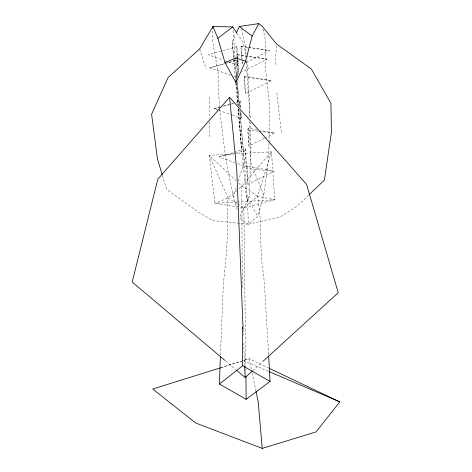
<?xml version="1.0" encoding="UTF-8"?>
<svg xmlns="http://www.w3.org/2000/svg" width="472" height="472" viewBox="0 0 472 472"><rect width="100%" height="100%" fill="white"/><g stroke="black" fill="none" stroke-linecap="round" stroke-linejoin="round"><path stroke-width="0.35" stroke-dasharray="2.36 1.77" d="M162.386 175.395L166.516 189.307L198.134 211.898L212.5 220.501L248.319 224.259L247.564 200.688L249.411 196.051L250.986 148.751L250.349 122.466M220.453 354.861L223.356 284.38L225.876 259.488L227.203 239.328L227.28 216.583L228.017 197.951L209.344 155.341L271.5 151.819L274.787 199.756L243.847 207.827L214.955 203.302L209.344 155.341L235.965 180.57M269.01 143.128L268.173 162.038L263.748 195.284L257.836 216.388L248.319 224.259L239.499 217.433L249.411 196.051M269.04 142.402L269.382 103.557L265.524 68.393L265.276 39.052L263.004 29.199M275.217 64.576L276.474 44.716M246.632 168.469L247.151 165.89L274.214 171.312L247.977 184.322L246.632 168.469L274.214 171.312M237.481 163.507L246.337 166.663L244.992 150.816L245.534 148.615L219.096 156.94L234.761 162.533M264.125 138.367L248.992 145.931L247.688 129.959L248.178 128.166L257.482 129.9M237.156 209.698L233.321 197.036L236.56 186.599M238.289 181.03L244.331 161.542L239.841 110.371M268.615 354.513L264.314 282.091L261.335 257.494L259.936 214.683L257.683 196.181L271.5 151.819L241.817 186.121L237.404 189.903M233.587 58.056L232.183 41.99L236.047 33.595M240.319 107.716L239.829 102.023L240.472 100.754L235.622 102.218M244.071 76.983L244.638 76.187L271.412 80.671L245.434 93.81L244.071 76.983L271.412 80.671M308.611 195.196L297.047 206.24L280.651 216.63L248.319 224.259M252.803 370.603L262.597 361.67M236.844 202.004L214.955 203.302L228.017 197.951L236.85 190.375M245.812 368.072L243.847 207.827L257.683 196.181L274.787 199.756L237.575 201.963M236.271 60.434L237.003 59.95L237.764 77.821L236.271 60.434L226.53 63.142M237.31 58.504L237.003 54.894L237.776 54.486L267.117 59.183L241.835 72.027M246.248 62.481L269.618 50.587L248.738 47.312M264.786 138.042L274.657 133.104L260.343 130.437M241.882 58.681L240.879 46.404L248.018 47.2M220.465 367.735L249.11 358.738L268.308 367.871M220.937 367.676L242.042 361.08M237.457 58.823L236.932 46.586L236.165 46.822L237.186 58.906M218.194 110.129L214.129 108.678L219.675 107.008M223.834 105.757L230.767 103.675M231.463 103.468L232.849 103.049M230.95 75.373L209.828 67.785L224.46 63.567M225.156 63.366L237.003 59.95M236.932 46.586L208.323 54.728L222.684 59.891M209.828 67.785L225.834 63.336M214.129 108.678L219.686 107.238M223.156 106.336L230.802 104.359M231.492 104.182L234.968 103.279M235.664 103.102L239.829 102.023M219.096 156.94L244.992 150.816M247.688 129.959L258.621 131.234M259.352 131.322L274.657 133.104M237.003 54.894L267.117 59.183M240.879 46.404L248.065 47.448M248.779 47.554L269.618 50.587M225.421 60.876L227.475 61.614M228.159 61.856L237.729 65.301L237.487 59.543M233.675 76.352L237.08 77.579M218.872 110.377L231.746 114.985M232.425 115.233L241.233 118.389L240.95 111.775M268.379 371.311L243.452 360.637L249.11 358.738L251.529 370.154M228.017 197.951L237.15 203.65M237.758 204.028L243.847 207.827M238.625 183.089L241.817 186.121L257.683 196.181M225.516 360.909L236.195 369.942M237.156 33.524L242.378 41.341L244.82 48.238L245.635 56.959M237.988 108.43L241.564 149.311L246.331 196.228L257.836 216.388M263.748 195.284L250.296 161.188L249.635 121.51M199.703 48.858L206.117 68.912M246.331 196.228L247.564 200.688L239.776 110.336M241.552 28.733L245.104 44.48L246.095 53.956M252.131 373.01L255.907 390.846M233.321 197.036L226.761 164.474L222.914 137.199L219.338 106.625L217.946 71.372L212.837 42.397L212.105 30.326M232.183 41.99L234.177 59.147M276.863 93.102L281.536 133.729M234.26 59.873L235.646 72.21M246.779 60.51L247.617 68.523L249.127 95.863L249.564 117.847M239.481 106.725L237.133 82.895M236.147 72.853L234.997 58.321M246.113 62.05L250.26 118.82M233.652 58.788L235.434 79.225M235.758 82.877L237.67 104.778M240.626 111.274L241.233 118.389M237.304 81.691L239.457 106.666M237.369 59.23L238.596 73.679L237.776 54.486M237.251 59.614L237.729 65.301M242.118 61.572L242.348 64.457L242.219 61.537M236.631 83.178L238.33 105.958M238.549 108.896L241.564 149.311L238.431 109.303M234.944 57.59L233.209 29.996M236.596 83.113L238.177 105.669M248.178 128.166L248.992 145.931M244.638 76.187L245.434 93.81M247.151 165.89L247.977 184.322M241.54 46.185L242.189 60.805M245.534 148.615L246.337 166.663M243.098 329.781L243.328 334.925M243.676 343.008L244.673 365.788M240.472 100.754L240.82 108.837M245.818 368.797L245.835 370.254M209.184 97.267L209.409 118.383M209.444 122.024L209.615 138.042M241.817 186.121L242.248 287.749"/><path stroke-width="0.71" d="M268.692 355.971L270.049 381.447L246.166 399.318L219.433 384.043L220.4 356.319M236.755 32.922L232.743 26.91L212.96 26.55L217.863 38.285L224.943 62.505L235.959 82.612L236.549 72.877M235.959 82.612L245.582 61.201L252.142 36.096L258.821 23.6L262.355 26.379L276.521 43.979L311.343 69.012L330.925 103.309L331.433 132.184L324.388 180.133L309.142 194.694M212.424 28.391L212.96 26.55L199.703 48.858L168.079 77.532L151.6 114.265L157.43 158.71L162.179 174.705M236.348 32.946L239.322 26.485L258.821 23.6M268.969 368.184L339.799 401.878L316.063 431.904L262.22 448.4L195.797 423.054L152.698 389.017L220.235 367.9M263.146 361.174L338.235 292.728L306.605 184.458L229.581 97.244L157.825 179.171L132.201 282.014L224.949 360.437M236.755 370.414L245.186 377.547L252.26 371.098M219.433 384.043L242.673 365.717L242.437 326.966M217.863 38.285L232.743 26.91M224.943 62.505L236.354 57.873M235.611 57.973L245.582 61.201M269.052 371.6L339.799 401.878M242.673 365.717L270.049 381.447M239.322 26.485L252.142 36.096M256.054 391.559L258.172 401.548L262.22 448.4M229.581 97.244L236.861 171.584L243.068 329.049M244.708 366.52L245.186 377.547M245.9 376.066L246.166 399.318"/></g></svg>
